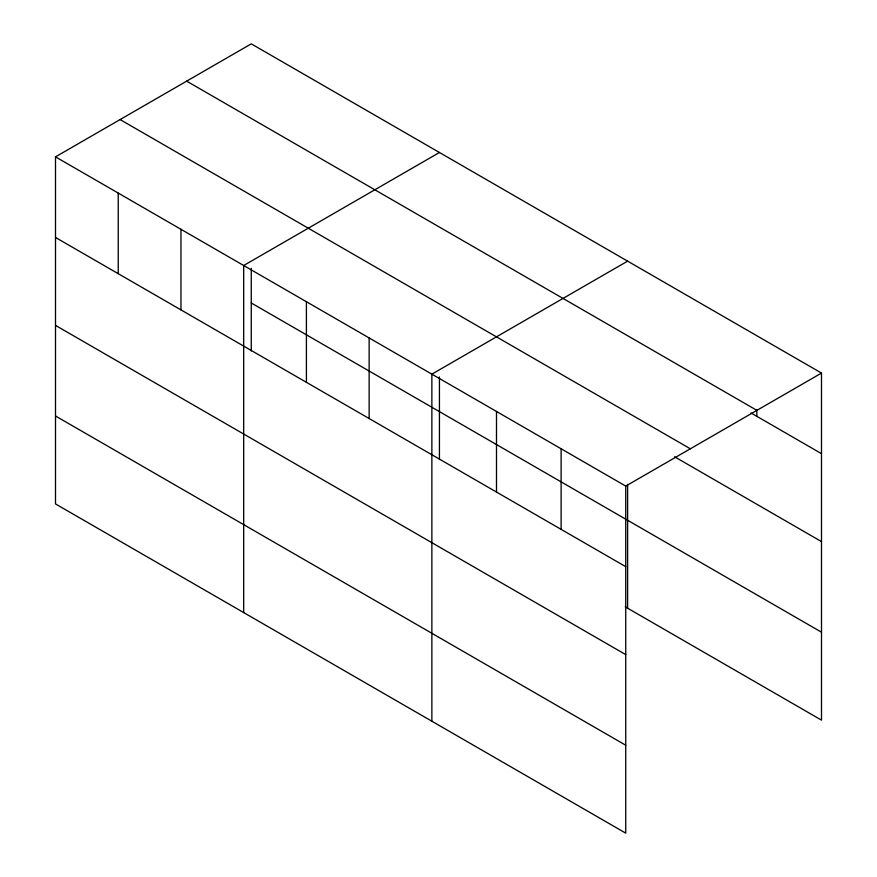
<?xml version="1.0" encoding="UTF-8"?>
<svg xmlns="http://www.w3.org/2000/svg" width="877" height="877" viewBox="0 0 877 877"><rect width="100%" height="100%" fill="white"/><g stroke="black" fill="none" stroke-linecap="round" stroke-linejoin="round"><path stroke-width="1.32" d="M55.503 156.862L625.739 486.088L625.739 833.15L55.503 503.924L55.503 156.862L251.26 43.85L821.497 373.076L821.497 720.138L625.246 606.829M439.432 152.488L243.685 265.512L243.685 612.574M627.614 261.138L431.868 374.15L431.868 721.212M625.739 486.088L821.497 373.076M186.658 81.144L756.895 410.37M750.986 412.957L821.497 453.661M120.105 119.568L690.342 448.794M674.61 456.796L821.497 541.602M251.26 302.982L821.497 632.196M55.503 237.459L625.739 566.674M55.503 325.389L625.739 654.615M55.503 415.994L625.739 745.22M756.862 409.526L756.862 416.356M627.614 484.29L627.614 608.199M561.116 448.772L561.116 529.368M496.492 411.466L496.492 492.052M439.432 376.978L439.432 459.581M369.14 337.941L369.14 418.526M306.413 301.721L306.413 382.317M251.26 268.34L251.26 350.943M180.958 229.292L180.958 309.888M118.231 193.083L118.231 273.668"/></g></svg>
